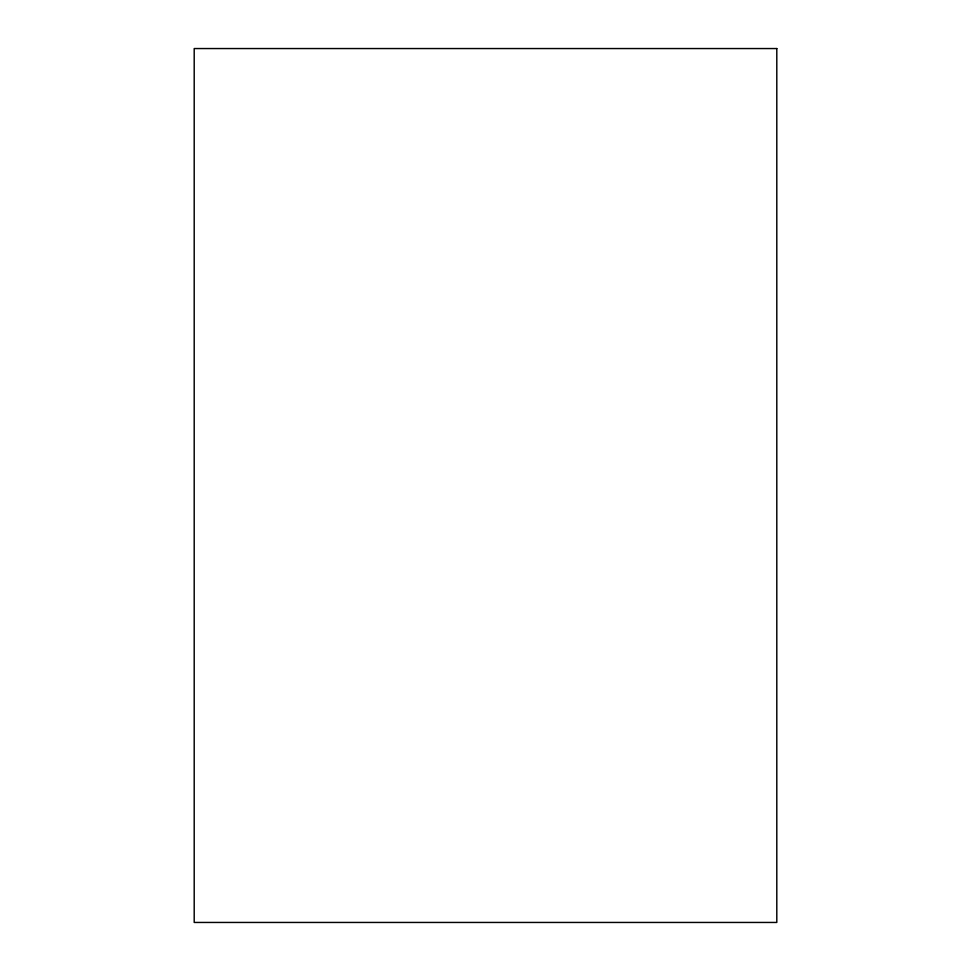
<?xml version="1.0" encoding="UTF-8"?>
<svg xmlns="http://www.w3.org/2000/svg" width="971" height="971" viewBox="0 0 971 971"><rect width="100%" height="100%" fill="white"/><g stroke="black" fill="none" stroke-linecap="round" stroke-linejoin="round"><path stroke-width="1.46" d="M776.8 48.55L194.2 48.55L194.2 922.45L776.8 922.45L776.8 48.55"/></g></svg>
